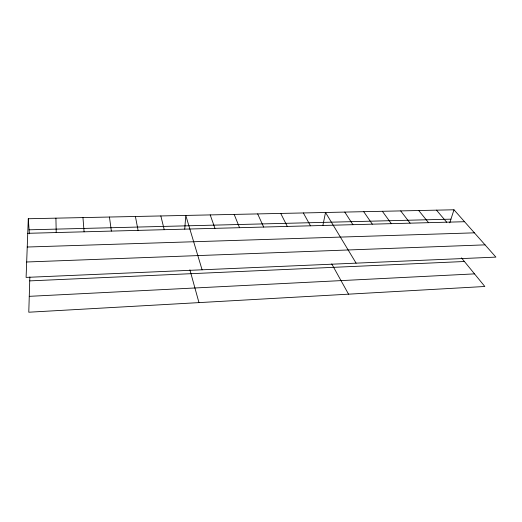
<?xml version="1.0" encoding="UTF-8"?>
<svg xmlns="http://www.w3.org/2000/svg" width="522" height="522" viewBox="0 0 522 522"><rect width="100%" height="100%" fill="white"/><g stroke="black" fill="none" stroke-linecap="round" stroke-linejoin="round"><path stroke-width="0.78" d="M29.852 276.941L28.782 312.215L484.821 286.487L461.455 257.881M28.292 218.738L26.1 277.404L495.9 257.111L453.977 209.785L28.292 218.738L29.362 233.791M184.742 229.119L185.773 215.423L202.086 269.802M322.883 225.452L325.526 212.487L356.108 263.147M449.775 222.816L453.977 209.785M29.265 296.333L474.524 273.88M29.734 280.882L464.417 261.502M26.674 261.992L485.049 244.857M27.235 247.023L474.4 232.838M27.751 233.308L464.547 221.72M29.075 229.804L450.956 219.162M436.49 210.151L446.695 222.196M418.735 210.523L428.549 222.672M400.694 210.908L410.109 223.162M382.358 211.293L391.363 223.664M363.723 211.684L372.303 224.166M344.781 212.082L352.918 224.682M331.744 263.923L348.539 294.173M303.341 212.95L310.473 225.811M280.725 213.426L287.296 226.424M257.672 213.909L263.662 227.05M234.169 214.405L239.546 227.69M210.209 214.907L214.947 228.342M189.897 269.822L198.967 302.61M160.841 215.945L164.228 229.687M135.407 216.48L138.069 230.385M109.45 217.028L111.362 231.089M82.959 217.583L84.088 231.814M55.913 218.157L56.219 232.558"/></g></svg>
